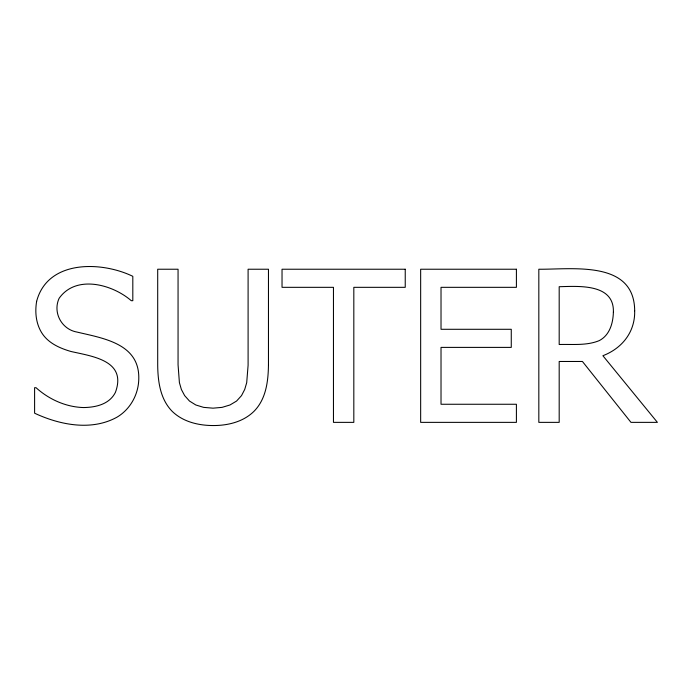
<?xml version="1.0" encoding="UTF-8"?>
<svg xmlns="http://www.w3.org/2000/svg" width="692" height="692" viewBox="0 0 692 692"><rect width="100%" height="100%" fill="white"/><g stroke="black" fill="none" stroke-linecap="round" stroke-linejoin="round"><path stroke-width="1.04" d="M268.461 364.77C268.245 381.231 266.1 399.249 253.852 411.455C243.039 421.982 227.729 425.606 213.024 425.545C198.396 425.485 183.129 421.878 172.299 411.455C160.155 399.18 157.837 381.257 157.698 364.77L157.698 269.231L178.06 269.231L178.06 364.77L179.401 382.607L181.382 389.492L184.643 395.616L189.487 401.049L195.801 404.976L203.63 407.372L213.024 408.168L222.054 407.372L229.995 404.976L236.577 401.049L241.517 395.616L244.717 389.449L246.707 382.659L248.099 365.281L248.099 269.231L268.461 269.231L268.461 364.77M36.641 301.331C34.842 311.876 35.898 323.147 41.503 332.437C47.912 343.024 59.599 348.18 71.008 351.501C93.022 356.475 126.999 360.714 115.434 392.338C109.397 404.387 95.764 407.389 83.447 407.553C65.844 407.017 49.037 399.422 36.036 387.702L34.6 387.702L34.6 413.202C59.728 424.949 91.534 431.289 117.017 417.164C130.407 409.232 138.582 394.215 138.781 378.758C139.628 343.656 103.454 338.327 76.968 332.065C61.649 329.366 52.566 312.568 59.105 298.347C75.964 274.343 112.441 284.317 131.272 300.7L132.812 300.7L132.812 276.324C101.378 261.074 47.558 259.604 36.641 301.331M634.676 310.777C635.204 331.909 622.238 348.266 602.896 355.723L657.4 422.362L630.974 422.362L582.43 361.475L559.188 361.475L559.188 422.362L538.826 422.362L538.826 269.231C572.267 269.569 634.391 259.872 634.676 310.777M613.38 312.317C613.026 323.268 609.713 335.153 599.298 340.602C586.695 345.844 572.518 344.106 559.188 344.512L559.188 286.713C578.772 286.203 614.479 283.443 613.38 312.317M405.235 269.231L282.033 269.231L282.033 287.327L333.457 287.327L333.457 422.362L353.82 422.362L353.82 287.327L405.235 287.327L405.235 269.231M516.405 269.231L420.658 269.231L420.658 422.362L516.405 422.362L516.405 404.258L441.02 404.258L441.02 347.393L511.267 347.393L511.267 329.288L441.02 329.288L441.02 287.327L516.405 287.327L516.405 269.231"/></g></svg>
